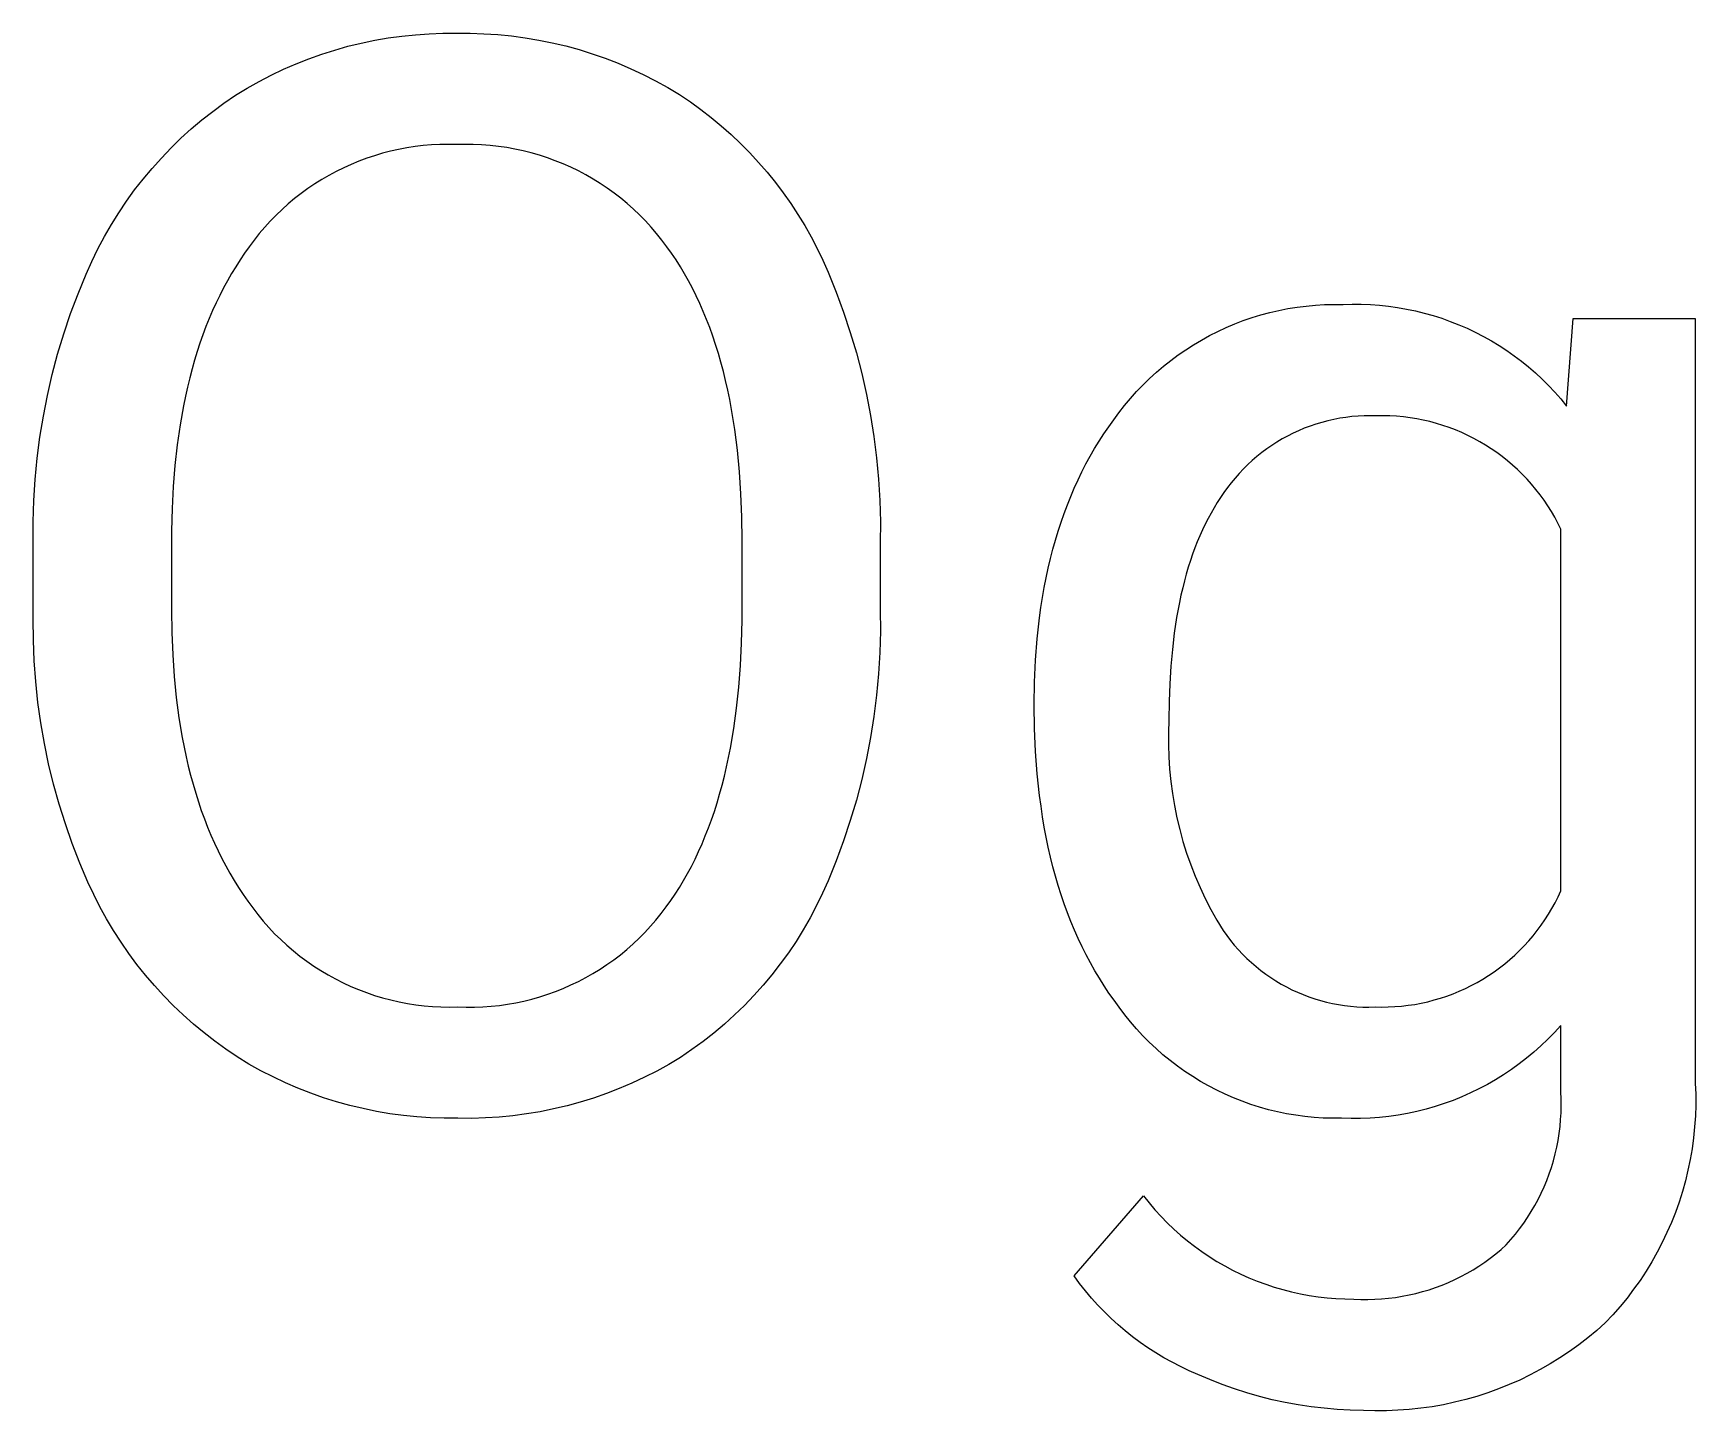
# Model space of a CAD drawing. Header units: millimetres. Extents: x -1519 to 3497, y -297 to 3208.
# Drawn here: x 1835.4 to 1890, y -85.6 to -40.3 of the extents above; entities that cross this region are included whole.
import ezdxf

# ---------------------------------------------------------------- set-up
doc = ezdxf.new("R2010")
doc.units = ezdxf.units.MM
doc.header["$MEASUREMENT"] = 0
doc.layers.add('Domyślny', color=7, linetype='Continuous', true_color=0x000000)

msp = doc.modelspace()

# ---------------------------------------------------------------- linework, layer by layer
at = {"layer": 'Domyślny'}
for p, q in [((1847.03, -40.485), (1847.476, -40.423)), ((1847.476, -40.423), (1847.924, -40.377)), ((1847.924, -40.377), (1848.373, -40.347)), ((1848.373, -40.347), (1848.823, -40.331)), ((1848.823, -40.331), (1849.273, -40.332)), ((1849.273, -40.332), (1849.727, -40.33)), ((1849.727, -40.33), (1850.18, -40.344)), ((1850.18, -40.344), (1850.633, -40.374)), ((1850.633, -40.374), (1851.084, -40.418)), ((1851.084, -40.418), (1851.534, -40.478)), ((1844.847, -41.017), (1845.276, -40.881)), ((1845.276, -40.881), (1845.709, -40.76)), ((1845.709, -40.76), (1846.146, -40.653)), ((1846.146, -40.653), (1846.587, -40.561)), ((1846.587, -40.561), (1847.03, -40.485)), ((1851.534, -40.478), (1851.981, -40.553)), ((1851.981, -40.553), (1852.426, -40.644)), ((1852.426, -40.644), (1852.867, -40.749)), ((1852.867, -40.749), (1853.305, -40.869)), ((1853.305, -40.869), (1853.738, -41.004)), ((1843.185, -41.707), (1843.591, -41.513)), ((1843.591, -41.513), (1844.004, -41.334)), ((1844.004, -41.334), (1844.423, -41.168)), ((1844.423, -41.168), (1844.847, -41.017)), ((1853.738, -41.004), (1854.166, -41.153)), ((1854.166, -41.153), (1854.589, -41.317)), ((1854.589, -41.317), (1855.006, -41.496)), ((1855.006, -41.496), (1855.417, -41.688)), ((1842.394, -42.135), (1842.786, -41.914)), ((1842.786, -41.914), (1843.185, -41.707)), ((1855.417, -41.688), (1855.822, -41.894)), ((1855.822, -41.894), (1856.219, -42.113)), ((1841.264, -42.898), (1841.632, -42.627)), ((1841.632, -42.627), (1842.009, -42.369)), ((1842.009, -42.369), (1842.394, -42.135)), ((1856.219, -42.113), (1856.608, -42.346)), ((1856.608, -42.346), (1856.964, -42.586)), ((1856.964, -42.586), (1857.312, -42.838)), ((1840.905, -43.181), (1841.264, -42.898)), ((1857.312, -42.838), (1857.651, -43.101)), ((1857.651, -43.101), (1857.982, -43.375)), ((1840.218, -43.783), (1840.556, -43.476)), ((1840.556, -43.476), (1840.905, -43.181)), ((1857.982, -43.375), (1858.303, -43.659)), ((1858.303, -43.659), (1858.615, -43.955)), ((1839.574, -44.431), (1839.89, -44.101)), ((1839.89, -44.101), (1840.218, -43.783)), ((1847.108, -44.208), (1846.844, -44.277)), ((1847.374, -44.149), (1847.108, -44.208)), ((1847.642, -44.098), (1847.374, -44.149)), ((1847.912, -44.057), (1847.642, -44.098)), ((1848.183, -44.025), (1847.912, -44.057)), ((1848.455, -44.002), (1848.183, -44.025)), ((1848.727, -43.989), (1848.455, -44.002)), ((1849, -43.984), (1848.727, -43.989)), ((1849.273, -43.989), (1849, -43.984)), ((1849.549, -43.982), (1849.273, -43.989)), ((1849.826, -43.985), (1849.549, -43.982)), ((1850.102, -43.996), (1849.826, -43.985)), ((1850.378, -44.018), (1850.102, -43.996)), ((1850.652, -44.048), (1850.378, -44.018)), ((1850.926, -44.088), (1850.652, -44.048)), ((1851.198, -44.137), (1850.926, -44.088)), ((1851.468, -44.196), (1851.198, -44.137)), ((1851.736, -44.263), (1851.468, -44.196)), ((1852.002, -44.34), (1851.736, -44.263)), ((1858.615, -43.955), (1858.917, -44.26)), ((1858.917, -44.26), (1859.208, -44.575)), ((1838.976, -45.122), (1839.269, -44.771)), ((1839.269, -44.771), (1839.574, -44.431)), ((1845.567, -44.752), (1845.322, -44.873)), ((1845.816, -44.64), (1845.567, -44.752)), ((1846.068, -44.536), (1845.816, -44.64)), ((1846.324, -44.441), (1846.068, -44.536)), ((1846.582, -44.354), (1846.324, -44.441)), ((1846.844, -44.277), (1846.582, -44.354)), ((1852.264, -44.426), (1852.002, -44.34)), ((1852.524, -44.521), (1852.264, -44.426)), ((1852.78, -44.624), (1852.524, -44.521)), ((1853.033, -44.737), (1852.78, -44.624)), ((1853.282, -44.857), (1853.033, -44.737)), ((1859.208, -44.575), (1859.489, -44.9)), ((1838.695, -45.482), (1838.976, -45.122)), ((1844.615, -45.284), (1844.389, -45.437)), ((1844.846, -45.139), (1844.615, -45.284)), ((1845.082, -45.002), (1844.846, -45.139)), ((1845.322, -44.873), (1845.082, -45.002)), ((1853.526, -44.986), (1853.282, -44.857)), ((1853.766, -45.124), (1853.526, -44.986)), ((1854.001, -45.269), (1853.766, -45.124)), ((1854.231, -45.423), (1854.001, -45.269)), ((1859.489, -44.9), (1859.759, -45.234)), ((1859.759, -45.234), (1860.018, -45.576)), ((1838.172, -46.231), (1838.427, -45.852)), ((1838.427, -45.852), (1838.695, -45.482)), ((1843.953, -45.765), (1843.744, -45.94)), ((1844.168, -45.597), (1843.953, -45.765)), ((1844.389, -45.437), (1844.168, -45.597)), ((1854.455, -45.584), (1854.231, -45.423)), ((1854.674, -45.753), (1854.455, -45.584)), ((1854.887, -45.929), (1854.674, -45.753)), ((1860.018, -45.576), (1860.266, -45.927)), ((1837.93, -46.619), (1838.172, -46.231)), ((1843.344, -46.312), (1843.154, -46.507)), ((1843.541, -46.123), (1843.344, -46.312)), ((1843.744, -45.94), (1843.541, -46.123)), ((1855.094, -46.113), (1854.887, -45.929)), ((1855.295, -46.303), (1855.094, -46.113)), ((1855.489, -46.5), (1855.295, -46.303)), ((1860.266, -45.927), (1860.501, -46.286)), ((1860.501, -46.286), (1860.725, -46.653)), ((1837.701, -47.014), (1837.93, -46.619)), ((1842.794, -46.917), (1842.625, -47.131)), ((1842.971, -46.709), (1842.794, -46.917)), ((1843.154, -46.507), (1842.971, -46.709)), ((1855.676, -46.703), (1855.489, -46.5)), ((1855.856, -46.913), (1855.676, -46.703)), ((1856.028, -47.129), (1855.856, -46.913)), ((1860.725, -46.653), (1860.936, -47.026)), ((1837.286, -47.828), (1837.487, -47.418)), ((1837.487, -47.418), (1837.701, -47.014)), ((1842.463, -47.351), (1842.31, -47.563)), ((1842.625, -47.131), (1842.463, -47.351)), ((1856.194, -47.351), (1856.028, -47.129)), ((1856.346, -47.564), (1856.194, -47.351)), ((1860.936, -47.026), (1861.135, -47.407)), ((1861.135, -47.407), (1861.321, -47.794)), ((1837.1, -48.245), (1837.286, -47.828)), ((1842.018, -48.004), (1841.88, -48.232)), ((1842.162, -47.781), (1842.018, -48.004)), ((1842.31, -47.563), (1842.162, -47.781)), ((1856.493, -47.782), (1856.346, -47.564)), ((1856.636, -48.007), (1856.493, -47.782)), ((1856.773, -48.237), (1856.636, -48.007)), ((1861.321, -47.794), (1861.494, -48.186)), ((1836.833, -48.891), (1837.1, -48.245)), ((1841.746, -48.465), (1841.616, -48.703)), ((1841.88, -48.232), (1841.746, -48.465)), ((1856.906, -48.472), (1856.773, -48.237)), ((1857.034, -48.714), (1856.906, -48.472)), ((1861.494, -48.186), (1861.758, -48.838)), ((1836.588, -49.546), (1836.833, -48.891)), ((1841.492, -48.946), (1841.372, -49.194)), ((1841.616, -48.703), (1841.492, -48.946)), ((1857.157, -48.961), (1857.034, -48.714)), ((1857.276, -49.214), (1857.157, -48.961)), ((1861.758, -48.838), (1862.001, -49.497)), ((1836.365, -50.208), (1836.588, -49.546)), ((1841.146, -49.706), (1841.04, -49.97)), ((1841.256, -49.448), (1841.146, -49.706)), ((1841.372, -49.194), (1841.256, -49.448)), ((1857.389, -49.473), (1857.276, -49.214)), ((1857.498, -49.737), (1857.389, -49.473)), ((1857.602, -50.007), (1857.498, -49.737)), ((1862.001, -49.497), (1862.222, -50.164)), ((1875.144, -49.776), (1875.432, -49.677)), ((1875.432, -49.677), (1875.722, -49.589)), ((1875.722, -49.589), (1876.015, -49.51)), ((1876.015, -49.51), (1876.311, -49.441)), ((1876.311, -49.441), (1876.609, -49.383)), ((1876.609, -49.383), (1876.909, -49.334)), ((1876.909, -49.334), (1877.211, -49.296)), ((1877.211, -49.296), (1877.513, -49.268)), ((1877.513, -49.268), (1877.816, -49.251)), ((1877.816, -49.251), (1878.12, -49.244)), ((1878.12, -49.244), (1878.424, -49.247)), ((1878.424, -49.247), (1878.723, -49.238)), ((1878.723, -49.238), (1879.022, -49.239)), ((1879.022, -49.239), (1879.321, -49.25)), ((1879.321, -49.25), (1879.62, -49.271)), ((1879.62, -49.271), (1879.917, -49.303)), ((1879.917, -49.303), (1880.214, -49.344)), ((1880.214, -49.344), (1880.509, -49.395)), ((1880.509, -49.395), (1880.802, -49.457)), ((1880.802, -49.457), (1881.092, -49.528)), ((1881.092, -49.528), (1881.38, -49.609)), ((1881.38, -49.609), (1881.666, -49.699)), ((1881.666, -49.699), (1881.947, -49.8)), ((1885.771, -52.584), (1885.986, -49.705)), ((1885.986, -49.705), (1890.004, -49.705)), ((1890.004, -49.705), (1890.004, -74.837)), ((1836.164, -50.877), (1836.365, -50.208)), ((1840.939, -50.239), (1840.843, -50.513)), ((1841.04, -49.97), (1840.939, -50.239)), ((1857.701, -50.283), (1857.602, -50.007)), ((1857.795, -50.564), (1857.701, -50.283)), ((1862.222, -50.164), (1862.422, -50.838)), ((1873.767, -50.413), (1874.034, -50.267)), ((1874.034, -50.267), (1874.305, -50.13)), ((1874.305, -50.13), (1874.581, -50.003)), ((1874.581, -50.003), (1874.86, -49.885)), ((1874.86, -49.885), (1875.144, -49.776)), ((1881.947, -49.8), (1882.226, -49.909)), ((1882.226, -49.909), (1882.5, -50.028)), ((1882.5, -50.028), (1882.771, -50.157)), ((1882.771, -50.157), (1883.037, -50.294)), ((1840.751, -50.791), (1840.664, -51.075)), ((1840.843, -50.513), (1840.751, -50.791)), ((1857.885, -50.852), (1857.795, -50.564)), ((1873, -50.905), (1873.25, -50.732)), ((1873.25, -50.732), (1873.506, -50.568)), ((1873.506, -50.568), (1873.767, -50.413)), ((1883.037, -50.294), (1883.298, -50.44)), ((1883.298, -50.44), (1883.554, -50.596)), ((1883.554, -50.596), (1883.804, -50.759)), ((1883.804, -50.759), (1884.049, -50.931)), ((1835.985, -51.552), (1836.164, -50.877)), ((1840.582, -51.365), (1840.504, -51.659)), ((1840.664, -51.075), (1840.582, -51.365)), ((1857.969, -51.145), (1857.885, -50.852)), ((1858.049, -51.443), (1857.969, -51.145)), ((1862.422, -50.838), (1862.599, -51.518)), ((1872.288, -51.472), (1872.519, -51.275)), ((1872.519, -51.275), (1872.756, -51.086)), ((1872.756, -51.086), (1873, -50.905)), ((1884.049, -50.931), (1884.288, -51.111)), ((1884.288, -51.111), (1884.521, -51.3)), ((1884.521, -51.3), (1884.747, -51.495)), ((1835.828, -52.233), (1835.985, -51.552)), ((1840.504, -51.659), (1840.432, -51.958)), ((1858.124, -51.748), (1858.049, -51.443)), ((1858.194, -52.058), (1858.124, -51.748)), ((1862.599, -51.518), (1862.754, -52.204)), ((1871.637, -52.11), (1871.847, -51.89)), ((1871.847, -51.89), (1872.064, -51.677)), ((1872.064, -51.677), (1872.288, -51.472)), ((1884.747, -51.495), (1884.966, -51.699)), ((1884.966, -51.699), (1885.179, -51.91)), ((1885.179, -51.91), (1885.384, -52.128)), ((1835.693, -52.919), (1835.828, -52.233)), ((1840.363, -52.263), (1840.3, -52.572)), ((1840.432, -51.958), (1840.363, -52.263)), ((1858.259, -52.373), (1858.194, -52.058)), ((1858.319, -52.695), (1858.259, -52.373)), ((1862.754, -52.204), (1862.887, -52.894)), ((1871.241, -52.57), (1871.435, -52.337)), ((1871.435, -52.337), (1871.637, -52.11)), ((1885.384, -52.128), (1885.582, -52.352)), ((1885.582, -52.352), (1885.771, -52.584)), ((1835.581, -53.608), (1835.693, -52.919)), ((1840.3, -52.572), (1840.187, -53.206)), ((1858.426, -53.355), (1858.319, -52.695)), ((1862.887, -52.894), (1862.997, -53.588)), ((1870.884, -53.035), (1871.055, -52.81)), ((1871.055, -52.81), (1871.241, -52.57)), ((1878.313, -52.987), (1878.115, -53.025)), ((1878.513, -52.956), (1878.313, -52.987)), ((1878.713, -52.932), (1878.513, -52.956)), ((1878.915, -52.914), (1878.713, -52.932)), ((1879.117, -52.904), (1878.915, -52.914)), ((1879.319, -52.901), (1879.117, -52.904)), ((1879.52, -52.905), (1879.319, -52.901)), ((1879.742, -52.903), (1879.52, -52.905)), ((1879.964, -52.908), (1879.742, -52.903)), ((1880.185, -52.921), (1879.964, -52.908)), ((1880.405, -52.941), (1880.185, -52.921)), ((1880.625, -52.969), (1880.405, -52.941)), ((1880.844, -53.004), (1880.625, -52.969)), ((1881.061, -53.047), (1880.844, -53.004)), ((1840.187, -53.206), (1840.094, -53.861)), ((1858.513, -54.038), (1858.426, -53.355)), ((1870.403, -53.74), (1870.558, -53.5)), ((1870.558, -53.5), (1870.718, -53.265)), ((1870.718, -53.265), (1870.884, -53.035)), ((1876.779, -53.479), (1876.599, -53.57)), ((1876.963, -53.394), (1876.779, -53.479)), ((1877.149, -53.316), (1876.963, -53.394)), ((1877.338, -53.244), (1877.149, -53.316)), ((1877.529, -53.179), (1877.338, -53.244)), ((1877.722, -53.121), (1877.529, -53.179)), ((1877.918, -53.069), (1877.722, -53.121)), ((1878.115, -53.025), (1877.918, -53.069)), ((1881.277, -53.097), (1881.061, -53.047)), ((1881.491, -53.155), (1881.277, -53.097)), ((1881.703, -53.219), (1881.491, -53.155)), ((1881.912, -53.291), (1881.703, -53.219)), ((1882.119, -53.37), (1881.912, -53.291)), ((1882.324, -53.456), (1882.119, -53.37)), ((1882.525, -53.549), (1882.324, -53.456)), ((1882.723, -53.648), (1882.525, -53.549)), ((1835.492, -54.301), (1835.581, -53.608)), ((1840.094, -53.861), (1840.019, -54.536)), ((1858.58, -54.744), (1858.513, -54.038)), ((1862.997, -53.588), (1863.084, -54.285)), ((1870.109, -54.233), (1870.253, -53.984)), ((1870.253, -53.984), (1870.403, -53.74)), ((1875.912, -53.994), (1875.75, -54.115)), ((1876.078, -53.879), (1875.912, -53.994)), ((1876.248, -53.77), (1876.078, -53.879)), ((1876.422, -53.667), (1876.248, -53.77)), ((1876.599, -53.57), (1876.422, -53.667)), ((1882.917, -53.755), (1882.723, -53.648)), ((1883.108, -53.867), (1882.917, -53.755)), ((1883.295, -53.987), (1883.108, -53.867)), ((1883.477, -54.112), (1883.295, -53.987)), ((1835.425, -54.997), (1835.492, -54.301)), ((1840.019, -54.536), (1839.963, -55.232)), ((1863.084, -54.285), (1863.149, -54.985)), ((1869.838, -54.746), (1869.971, -54.487)), ((1869.971, -54.487), (1870.109, -54.233)), ((1875.146, -54.651), (1875.007, -54.798)), ((1875.29, -54.509), (1875.146, -54.651)), ((1875.439, -54.372), (1875.29, -54.509)), ((1875.592, -54.241), (1875.439, -54.372)), ((1875.75, -54.115), (1875.592, -54.241)), ((1883.655, -54.244), (1883.477, -54.112)), ((1883.829, -54.381), (1883.655, -54.244)), ((1883.998, -54.525), (1883.829, -54.381)), ((1884.162, -54.674), (1883.998, -54.525)), ((1835.382, -55.694), (1835.425, -54.997)), ((1858.629, -55.473), (1858.58, -54.744)), ((1863.149, -54.985), (1863.192, -55.686)), ((1869.588, -55.278), (1869.71, -55.01)), ((1869.71, -55.01), (1869.838, -54.746)), ((1874.745, -55.105), (1874.623, -55.266)), ((1874.874, -54.949), (1874.745, -55.105)), ((1875.007, -54.798), (1874.874, -54.949)), ((1884.32, -54.829), (1884.162, -54.674)), ((1884.474, -54.988), (1884.32, -54.829)), ((1884.621, -55.154), (1884.474, -54.988)), ((1884.764, -55.323), (1884.621, -55.154)), ((1835.361, -56.393), (1835.382, -55.694)), ((1839.963, -55.232), (1839.926, -55.948)), ((1858.658, -56.224), (1858.629, -55.473)), ((1863.192, -55.686), (1863.211, -56.389)), ((1869.359, -55.83), (1869.471, -55.552)), ((1869.471, -55.552), (1869.588, -55.278)), ((1874.394, -55.591), (1874.287, -55.756)), ((1874.505, -55.43), (1874.394, -55.591)), ((1874.623, -55.266), (1874.505, -55.43)), ((1884.9, -55.498), (1884.764, -55.323)), ((1885.03, -55.677), (1884.9, -55.498)), ((1885.154, -55.861), (1885.03, -55.677)), ((1839.926, -55.948), (1839.907, -56.684)), ((1858.667, -56.999), (1858.658, -56.224)), ((1869.153, -56.401), (1869.253, -56.113)), ((1869.253, -56.113), (1869.359, -55.83)), ((1873.985, -56.279), (1873.891, -56.463)), ((1874.082, -56.1), (1873.985, -56.279)), ((1874.182, -55.925), (1874.082, -56.1)), ((1874.287, -55.756), (1874.182, -55.925)), ((1885.272, -56.049), (1885.154, -55.861)), ((1885.383, -56.24), (1885.272, -56.049)), ((1885.488, -56.435), (1885.383, -56.24)), ((1835.364, -57.091), (1835.361, -56.393)), ((1839.907, -56.684), (1839.907, -59.281)), ((1863.211, -56.389), (1863.207, -57.091)), ((1868.968, -56.991), (1869.058, -56.693)), ((1869.058, -56.693), (1869.153, -56.401)), ((1873.801, -56.652), (1873.715, -56.845)), ((1873.891, -56.463), (1873.801, -56.652)), ((1885.586, -56.634), (1885.488, -56.435)), ((1885.586, -68.515), (1885.586, -56.634)), ((1835.364, -59.592), (1835.364, -57.091)), ((1858.667, -59.62), (1858.667, -56.999)), ((1863.207, -57.091), (1863.207, -59.285)), ((1868.805, -57.6), (1868.884, -57.293)), ((1868.884, -57.293), (1868.968, -56.991)), ((1873.552, -57.246), (1873.476, -57.454)), ((1873.632, -57.043), (1873.552, -57.246)), ((1873.715, -56.845), (1873.632, -57.043)), ((1868.664, -58.229), (1868.732, -57.912)), ((1868.732, -57.912), (1868.805, -57.6)), ((1873.335, -57.883), (1873.27, -58.105)), ((1873.404, -57.666), (1873.335, -57.883)), ((1873.476, -57.454), (1873.404, -57.666)), ((1868.601, -58.551), (1868.664, -58.229)), ((1873.208, -58.332), (1873.15, -58.563)), ((1873.27, -58.105), (1873.208, -58.332)), ((1868.492, -59.208), (1868.544, -58.877)), ((1868.544, -58.877), (1868.601, -58.551)), ((1873.095, -58.799), (1873.044, -59.04)), ((1873.15, -58.563), (1873.095, -58.799)), ((1839.907, -59.281), (1839.917, -60.032)), ((1863.207, -59.285), (1863.211, -59.987)), ((1868.37, -60.231), (1868.446, -59.544)), ((1868.446, -59.544), (1868.492, -59.208)), ((1872.952, -59.536), (1872.875, -60.051)), ((1873.044, -59.04), (1872.952, -59.536)), ((1835.368, -60.276), (1835.364, -59.592)), ((1839.917, -60.032), (1839.946, -60.763)), ((1858.649, -60.377), (1858.667, -59.62)), ((1863.211, -59.987), (1863.193, -60.69)), ((1872.875, -60.051), (1872.811, -60.585)), ((1835.395, -60.96), (1835.368, -60.276)), ((1858.613, -61.111), (1858.649, -60.377)), ((1868.316, -60.937), (1868.37, -60.231)), ((1872.811, -60.585), (1872.762, -61.138)), ((1835.445, -61.642), (1835.395, -60.96)), ((1839.946, -60.763), (1839.995, -61.473)), ((1858.558, -61.823), (1858.613, -61.111)), ((1863.193, -60.69), (1863.151, -61.391)), ((1868.283, -61.662), (1868.316, -60.937)), ((1872.762, -61.138), (1872.726, -61.71)), ((1835.517, -62.323), (1835.445, -61.642)), ((1839.995, -61.473), (1840.064, -62.163)), ((1863.151, -61.391), (1863.086, -62.091)), ((1868.272, -62.406), (1868.283, -61.662)), ((1872.726, -61.71), (1872.705, -62.3)), ((1840.064, -62.163), (1840.152, -62.833)), ((1858.484, -62.512), (1858.558, -61.823)), ((1863.086, -62.091), (1862.999, -62.788)), ((1872.705, -62.3), (1872.698, -62.91)), ((1835.612, -63), (1835.517, -62.323)), ((1840.152, -62.833), (1840.26, -63.482)), ((1858.393, -63.179), (1858.484, -62.512)), ((1862.999, -62.788), (1862.889, -63.482)), ((1868.283, -63.183), (1868.272, -62.406)), ((1835.729, -63.674), (1835.612, -63)), ((1858.283, -63.824), (1858.393, -63.179)), ((1868.316, -63.939), (1868.283, -63.183)), ((1872.682, -63.313), (1872.681, -63.716)), ((1872.698, -62.91), (1872.682, -63.313)), ((1835.868, -64.344), (1835.729, -63.674)), ((1840.26, -63.482), (1840.321, -63.799)), ((1840.321, -63.799), (1840.387, -64.111)), ((1858.221, -64.139), (1858.283, -63.824)), ((1862.889, -63.482), (1862.756, -64.172)), ((1868.371, -64.674), (1868.316, -63.939)), ((1872.681, -63.716), (1872.693, -64.119)), ((1836.029, -65.009), (1835.868, -64.344)), ((1840.387, -64.111), (1840.458, -64.418)), ((1840.458, -64.418), (1840.534, -64.719)), ((1858.083, -64.75), (1858.154, -64.447)), ((1858.154, -64.447), (1858.221, -64.139)), ((1862.756, -64.172), (1862.601, -64.857)), ((1872.693, -64.119), (1872.718, -64.521)), ((1836.213, -65.669), (1836.029, -65.009)), ((1840.534, -64.719), (1840.615, -65.016)), ((1840.615, -65.016), (1840.701, -65.307)), ((1858.007, -65.048), (1858.083, -64.75)), ((1862.601, -64.857), (1862.423, -65.537)), ((1868.447, -65.388), (1868.371, -64.674)), ((1872.718, -64.521), (1872.758, -64.922)), ((1872.758, -64.922), (1872.811, -65.321)), ((1840.701, -65.307), (1840.791, -65.594)), ((1857.842, -65.626), (1857.927, -65.339)), ((1857.927, -65.339), (1858.007, -65.048)), ((1862.423, -65.537), (1862.224, -66.211)), ((1868.493, -65.737), (1868.447, -65.388)), ((1872.811, -65.321), (1872.878, -65.719)), ((1836.418, -66.321), (1836.213, -65.669)), ((1840.791, -65.594), (1840.887, -65.875)), ((1840.887, -65.875), (1840.987, -66.151)), ((1857.658, -66.182), (1857.753, -65.906)), ((1857.753, -65.906), (1857.842, -65.626)), ((1868.545, -66.082), (1868.493, -65.737)), ((1868.602, -66.421), (1868.545, -66.082)), ((1872.878, -65.719), (1872.959, -66.114)), ((1872.959, -66.114), (1873.053, -66.506)), ((1836.644, -66.967), (1836.418, -66.321)), ((1840.987, -66.151), (1841.092, -66.423)), ((1841.092, -66.423), (1841.203, -66.689)), ((1857.456, -66.715), (1857.56, -66.451)), ((1857.56, -66.451), (1857.658, -66.182)), ((1862.224, -66.211), (1862.002, -66.878)), ((1868.665, -66.755), (1868.602, -66.421)), ((1873.053, -66.506), (1873.16, -66.894)), ((1836.892, -67.605), (1836.644, -66.967)), ((1841.203, -66.689), (1841.318, -66.95)), ((1841.318, -66.95), (1841.438, -67.205)), ((1841.438, -67.205), (1841.563, -67.456)), ((1857.119, -67.474), (1857.236, -67.226)), ((1857.236, -67.226), (1857.349, -66.973)), ((1857.349, -66.973), (1857.456, -66.715)), ((1862.002, -66.878), (1861.759, -67.537)), ((1868.733, -67.083), (1868.665, -66.755)), ((1868.807, -67.407), (1868.733, -67.083)), ((1873.16, -66.894), (1873.281, -67.279)), ((1837.16, -68.234), (1836.892, -67.605)), ((1841.563, -67.456), (1841.692, -67.702)), ((1841.692, -67.702), (1841.827, -67.943)), ((1856.871, -67.951), (1856.997, -67.715)), ((1856.997, -67.715), (1857.119, -67.474)), ((1861.759, -67.537), (1861.494, -68.188)), ((1868.886, -67.725), (1868.807, -67.407)), ((1868.971, -68.039), (1868.886, -67.725)), ((1873.281, -67.279), (1873.415, -67.659)), ((1873.415, -67.659), (1873.561, -68.034)), ((1837.351, -68.643), (1837.16, -68.234)), ((1841.827, -67.943), (1841.967, -68.178)), ((1841.967, -68.178), (1842.111, -68.408)), ((1856.605, -68.407), (1856.74, -68.182)), ((1856.74, -68.182), (1856.871, -67.951)), ((1861.494, -68.188), (1861.311, -68.6)), ((1869.061, -68.347), (1868.971, -68.039)), ((1873.561, -68.034), (1873.721, -68.404)), ((1837.555, -69.045), (1837.351, -68.643)), ((1842.111, -68.408), (1842.26, -68.634)), ((1842.26, -68.634), (1842.415, -68.854)), ((1842.415, -68.854), (1842.576, -69.08)), ((1856.17, -69.049), (1856.32, -68.84)), ((1856.32, -68.84), (1856.464, -68.626)), ((1856.464, -68.626), (1856.605, -68.407)), ((1861.311, -68.6), (1861.114, -69.006)), ((1869.156, -68.65), (1869.061, -68.347)), ((1869.257, -68.947), (1869.156, -68.65)), ((1873.721, -68.404), (1873.893, -68.769)), ((1873.893, -68.769), (1874.077, -69.127)), ((1885.395, -68.908), (1885.494, -68.713)), ((1885.494, -68.713), (1885.586, -68.515)), ((1837.772, -69.439), (1837.555, -69.045)), ((1842.576, -69.08), (1842.746, -69.301)), ((1842.746, -69.301), (1842.923, -69.516)), ((1855.834, -69.479), (1856.006, -69.266)), ((1856.006, -69.266), (1856.17, -69.049)), ((1860.902, -69.405), (1860.677, -69.796)), ((1861.114, -69.006), (1860.902, -69.405)), ((1869.363, -69.24), (1869.257, -68.947)), ((1869.475, -69.527), (1869.363, -69.24)), ((1874.077, -69.127), (1874.274, -69.479)), ((1885.06, -69.471), (1885.178, -69.287)), ((1885.178, -69.287), (1885.29, -69.099)), ((1885.29, -69.099), (1885.395, -68.908)), ((1838.003, -69.827), (1837.772, -69.439)), ((1838.247, -70.206), (1838.003, -69.827)), ((1842.923, -69.516), (1843.107, -69.725)), ((1843.107, -69.725), (1843.298, -69.927)), ((1843.298, -69.927), (1843.496, -70.122)), ((1855.278, -70.078), (1855.47, -69.885)), ((1855.47, -69.885), (1855.656, -69.685)), ((1855.656, -69.685), (1855.834, -69.479)), ((1860.677, -69.796), (1860.438, -70.18)), ((1869.593, -69.809), (1869.475, -69.527)), ((1869.715, -70.087), (1869.593, -69.809)), ((1874.274, -69.479), (1874.482, -69.824)), ((1874.482, -69.824), (1874.599, -69.988)), ((1884.669, -69.998), (1884.805, -69.827)), ((1884.805, -69.827), (1884.936, -69.651)), ((1884.936, -69.651), (1885.06, -69.471)), ((1838.503, -70.576), (1838.247, -70.206)), ((1843.496, -70.122), (1843.701, -70.31)), ((1843.701, -70.31), (1843.912, -70.492)), ((1843.912, -70.492), (1844.13, -70.665)), ((1854.663, -70.618), (1854.874, -70.445)), ((1854.874, -70.445), (1855.079, -70.265)), ((1855.079, -70.265), (1855.278, -70.078)), ((1860.438, -70.18), (1860.186, -70.554)), ((1869.844, -70.358), (1869.715, -70.087)), ((1869.977, -70.625), (1869.844, -70.358)), ((1874.599, -69.988), (1874.721, -70.148)), ((1874.721, -70.148), (1874.848, -70.303)), ((1874.848, -70.303), (1874.981, -70.454)), ((1874.981, -70.454), (1875.119, -70.601)), ((1884.069, -70.632), (1884.227, -70.481)), ((1884.227, -70.481), (1884.38, -70.325)), ((1884.38, -70.325), (1884.527, -70.164)), ((1884.527, -70.164), (1884.669, -69.998)), ((1838.772, -70.938), (1838.503, -70.576)), ((1839.053, -71.291), (1838.772, -70.938)), ((1844.13, -70.665), (1844.353, -70.832)), ((1844.353, -70.832), (1844.582, -70.99)), ((1844.582, -70.99), (1844.816, -71.14)), ((1853.996, -71.092), (1854.223, -70.942)), ((1854.223, -70.942), (1854.446, -70.784)), ((1854.446, -70.784), (1854.663, -70.618)), ((1859.921, -70.92), (1859.644, -71.276)), ((1860.186, -70.554), (1859.921, -70.92)), ((1870.116, -70.887), (1869.977, -70.625)), ((1870.261, -71.143), (1870.116, -70.887)), ((1875.119, -70.601), (1875.262, -70.742)), ((1875.262, -70.742), (1875.41, -70.879)), ((1875.41, -70.879), (1875.562, -71.01)), ((1875.562, -71.01), (1875.719, -71.136)), ((1883.388, -71.18), (1883.565, -71.052)), ((1883.565, -71.052), (1883.738, -70.918)), ((1883.738, -70.918), (1883.906, -70.778)), ((1883.906, -70.778), (1884.069, -70.632)), ((1839.346, -71.633), (1839.053, -71.291)), ((1844.816, -71.14), (1845.055, -71.282)), ((1845.055, -71.282), (1845.299, -71.416)), ((1845.299, -71.416), (1845.548, -71.541)), ((1845.548, -71.541), (1845.8, -71.658)), ((1853.038, -71.614), (1853.284, -71.496)), ((1853.284, -71.496), (1853.526, -71.369)), ((1853.526, -71.369), (1853.763, -71.235)), ((1853.763, -71.235), (1853.996, -71.092)), ((1859.644, -71.276), (1859.354, -71.623)), ((1870.411, -71.394), (1870.261, -71.143)), ((1870.566, -71.64), (1870.411, -71.394)), ((1875.719, -71.136), (1875.88, -71.256)), ((1875.88, -71.256), (1876.046, -71.37)), ((1876.046, -71.37), (1876.215, -71.479)), ((1876.215, -71.479), (1876.388, -71.582)), ((1876.388, -71.582), (1876.564, -71.678)), ((1882.64, -71.631), (1882.833, -71.528)), ((1882.833, -71.528), (1883.022, -71.418)), ((1883.022, -71.418), (1883.207, -71.302)), ((1883.207, -71.302), (1883.388, -71.18)), ((1839.65, -71.966), (1839.346, -71.633)), ((1839.966, -72.288), (1839.65, -71.966)), ((1845.8, -71.658), (1846.057, -71.766)), ((1846.057, -71.766), (1846.317, -71.865)), ((1846.317, -71.865), (1846.58, -71.954)), ((1846.58, -71.954), (1846.847, -72.035)), ((1846.847, -72.035), (1847.116, -72.107)), ((1847.116, -72.107), (1847.387, -72.169)), ((1851.224, -72.198), (1851.491, -72.141)), ((1851.491, -72.141), (1851.755, -72.075)), ((1851.755, -72.075), (1852.018, -72.001)), ((1852.018, -72.001), (1852.278, -71.917)), ((1852.278, -71.917), (1852.534, -71.825)), ((1852.534, -71.825), (1852.788, -71.724)), ((1852.788, -71.724), (1853.038, -71.614)), ((1859.053, -71.959), (1858.74, -72.284)), ((1859.354, -71.623), (1859.053, -71.959)), ((1870.727, -71.881), (1870.566, -71.64)), ((1870.894, -72.117), (1870.727, -71.881)), ((1871.066, -72.347), (1870.894, -72.117)), ((1876.564, -71.678), (1876.744, -71.769)), ((1876.744, -71.769), (1876.927, -71.853)), ((1876.927, -71.853), (1877.112, -71.931)), ((1877.112, -71.931), (1877.3, -72.002)), ((1877.3, -72.002), (1877.491, -72.067)), ((1877.491, -72.067), (1877.684, -72.124)), ((1877.684, -72.124), (1877.878, -72.176)), ((1881.209, -72.162), (1881.42, -72.107)), ((1881.42, -72.107), (1881.63, -72.045)), ((1881.63, -72.045), (1881.837, -71.976)), ((1881.837, -71.976), (1882.042, -71.9)), ((1882.042, -71.9), (1882.244, -71.817)), ((1882.244, -71.817), (1882.444, -71.727)), ((1882.444, -71.727), (1882.64, -71.631)), ((1840.292, -72.599), (1839.966, -72.288)), ((1840.628, -72.899), (1840.292, -72.599)), ((1847.387, -72.169), (1847.66, -72.221)), ((1847.66, -72.221), (1847.935, -72.264)), ((1847.935, -72.264), (1848.211, -72.298)), ((1848.211, -72.298), (1848.489, -72.322)), ((1848.489, -72.322), (1848.766, -72.337)), ((1848.766, -72.337), (1849.045, -72.341)), ((1849.045, -72.341), (1849.323, -72.337)), ((1849.323, -72.337), (1849.596, -72.345)), ((1849.596, -72.345), (1849.869, -72.343)), ((1849.869, -72.343), (1850.141, -72.333)), ((1850.141, -72.333), (1850.413, -72.313)), ((1850.413, -72.313), (1850.685, -72.284)), ((1850.685, -72.284), (1850.955, -72.245)), ((1850.955, -72.245), (1851.224, -72.198)), ((1858.416, -72.599), (1858.082, -72.902)), ((1858.74, -72.284), (1858.416, -72.599)), ((1871.247, -72.591), (1871.066, -72.347)), ((1871.437, -72.827), (1871.247, -72.591)), ((1877.878, -72.176), (1878.074, -72.22)), ((1878.074, -72.22), (1878.272, -72.258)), ((1878.272, -72.258), (1878.471, -72.288)), ((1878.471, -72.288), (1878.67, -72.312)), ((1878.67, -72.312), (1878.871, -72.329)), ((1878.871, -72.329), (1879.072, -72.338)), ((1879.072, -72.338), (1879.273, -72.341)), ((1879.273, -72.341), (1879.474, -72.337)), ((1879.474, -72.337), (1879.693, -72.341)), ((1879.693, -72.341), (1879.911, -72.337)), ((1879.911, -72.337), (1880.129, -72.326)), ((1880.129, -72.326), (1880.347, -72.308)), ((1880.347, -72.308), (1880.564, -72.282)), ((1880.564, -72.282), (1880.78, -72.25)), ((1880.78, -72.25), (1880.995, -72.209)), ((1880.995, -72.209), (1881.209, -72.162)), ((1840.975, -73.187), (1840.628, -72.899)), ((1841.331, -73.464), (1840.975, -73.187)), ((1857.737, -73.193), (1857.382, -73.472)), ((1858.082, -72.902), (1857.737, -73.193)), ((1871.635, -73.057), (1871.437, -72.827)), ((1871.841, -73.28), (1871.635, -73.057)), ((1885.372, -73.174), (1885.155, -73.396)), ((1885.582, -72.944), (1885.372, -73.174)), ((1885.582, -75.126), (1885.582, -72.944)), ((1841.696, -73.728), (1841.331, -73.464)), ((1842.07, -73.98), (1841.696, -73.728)), ((1857.017, -73.739), (1856.644, -73.992)), ((1857.382, -73.472), (1857.017, -73.739)), ((1872.054, -73.496), (1871.841, -73.28)), ((1872.275, -73.705), (1872.054, -73.496)), ((1872.503, -73.905), (1872.275, -73.705)), ((1884.93, -73.611), (1884.697, -73.818)), ((1885.155, -73.396), (1884.93, -73.611)), ((1842.454, -74.212), (1842.07, -73.98)), ((1842.847, -74.43), (1842.454, -74.212)), ((1856.255, -74.225), (1855.859, -74.444)), ((1856.644, -73.992), (1856.255, -74.225)), ((1872.737, -74.098), (1872.503, -73.905)), ((1872.978, -74.282), (1872.737, -74.098)), ((1873.226, -74.458), (1872.978, -74.282)), ((1884.212, -74.208), (1883.96, -74.39)), ((1884.458, -74.017), (1884.212, -74.208)), ((1884.697, -73.818), (1884.458, -74.017)), ((1843.246, -74.636), (1842.847, -74.43)), ((1843.652, -74.827), (1843.246, -74.636)), ((1844.064, -75.005), (1843.652, -74.827)), ((1855.045, -74.841), (1854.629, -75.018)), ((1855.456, -74.649), (1855.045, -74.841)), ((1855.859, -74.444), (1855.456, -74.649)), ((1873.479, -74.625), (1873.226, -74.458)), ((1873.738, -74.784), (1873.479, -74.625)), ((1874.002, -74.933), (1873.738, -74.784)), ((1883.437, -74.727), (1883.167, -74.882)), ((1883.701, -74.563), (1883.437, -74.727)), ((1883.96, -74.39), (1883.701, -74.563)), ((1890.004, -74.837), (1890.017, -75.198)), ((1844.482, -75.169), (1844.064, -75.005)), ((1844.906, -75.318), (1844.482, -75.169)), ((1845.334, -75.453), (1844.906, -75.318)), ((1853.779, -75.33), (1853.347, -75.464)), ((1854.207, -75.181), (1853.779, -75.33)), ((1854.629, -75.018), (1854.207, -75.181)), ((1874.271, -75.073), (1874.002, -74.933)), ((1874.545, -75.204), (1874.271, -75.073)), ((1874.824, -75.325), (1874.545, -75.204)), ((1875.106, -75.437), (1874.824, -75.325)), ((1882.039, -75.406), (1881.746, -75.512)), ((1882.327, -75.29), (1882.039, -75.406)), ((1882.612, -75.163), (1882.327, -75.29)), ((1882.892, -75.027), (1882.612, -75.163)), ((1883.167, -74.882), (1882.892, -75.027)), ((1885.592, -75.355), (1885.582, -75.126)), ((1885.595, -75.583), (1885.592, -75.355)), ((1890.017, -75.198), (1890.018, -75.559)), ((1845.767, -75.573), (1845.334, -75.453)), ((1846.203, -75.678), (1845.767, -75.573)), ((1846.643, -75.769), (1846.203, -75.678)), ((1847.086, -75.844), (1846.643, -75.769)), ((1847.53, -75.905), (1847.086, -75.844)), ((1847.977, -75.95), (1847.53, -75.905)), ((1848.425, -75.98), (1847.977, -75.95)), ((1850.68, -75.955), (1850.228, -75.984)), ((1851.131, -75.911), (1850.68, -75.955)), ((1851.579, -75.852), (1851.131, -75.911)), ((1852.026, -75.778), (1851.579, -75.852)), ((1852.47, -75.688), (1852.026, -75.778)), ((1852.91, -75.584), (1852.47, -75.688)), ((1853.347, -75.464), (1852.91, -75.584)), ((1875.392, -75.538), (1875.106, -75.437)), ((1875.681, -75.63), (1875.392, -75.538)), ((1875.973, -75.712), (1875.681, -75.63)), ((1876.268, -75.783), (1875.973, -75.712)), ((1876.566, -75.845), (1876.268, -75.783)), ((1876.865, -75.896), (1876.566, -75.845)), ((1877.166, -75.936), (1876.865, -75.896)), ((1877.468, -75.967), (1877.166, -75.936)), ((1877.771, -75.986), (1877.468, -75.967)), ((1879.621, -75.968), (1879.311, -75.99)), ((1879.93, -75.934), (1879.621, -75.968)), ((1880.239, -75.89), (1879.93, -75.934)), ((1880.545, -75.835), (1880.239, -75.89)), ((1880.849, -75.77), (1880.545, -75.835)), ((1881.151, -75.695), (1880.849, -75.77)), ((1881.45, -75.609), (1881.151, -75.695)), ((1881.746, -75.512), (1881.45, -75.609)), ((1885.577, -76.04), (1885.59, -75.812)), ((1885.59, -75.812), (1885.595, -75.583)), ((1890.007, -75.919), (1889.982, -76.279)), ((1890.018, -75.559), (1890.007, -75.919)), ((1848.874, -75.995), (1848.425, -75.98)), ((1849.323, -75.994), (1848.874, -75.995)), ((1849.776, -75.997), (1849.323, -75.994)), ((1850.228, -75.984), (1849.776, -75.997)), ((1878.074, -75.996), (1877.771, -75.986)), ((1878.377, -75.994), (1878.074, -75.996)), ((1878.689, -76.004), (1878.377, -75.994)), ((1879, -76.002), (1878.689, -76.004)), ((1879.311, -75.99), (1879, -76.002)), ((1885.493, -76.721), (1885.529, -76.495)), ((1885.529, -76.495), (1885.557, -76.268)), ((1885.557, -76.268), (1885.577, -76.04)), ((1889.982, -76.279), (1889.946, -76.638)), ((1885.398, -77.168), (1885.449, -76.945)), ((1885.449, -76.945), (1885.493, -76.721)), ((1889.897, -76.996), (1889.836, -77.352)), ((1889.946, -76.638), (1889.897, -76.996)), ((1885.201, -77.824), (1885.274, -77.608)), ((1885.274, -77.608), (1885.34, -77.389)), ((1885.34, -77.389), (1885.398, -77.168)), ((1889.836, -77.352), (1889.763, -77.705)), ((1885.033, -78.25), (1885.12, -78.038)), ((1885.12, -78.038), (1885.201, -77.824)), ((1889.677, -78.056), (1889.58, -78.403)), ((1889.763, -77.705), (1889.677, -78.056)), ((1869.58, -81.174), (1871.862, -78.548)), ((1871.862, -78.548), (1872.046, -78.779)), ((1884.728, -78.864), (1884.836, -78.662)), ((1884.836, -78.662), (1884.938, -78.458)), ((1884.938, -78.458), (1885.033, -78.25)), ((1889.58, -78.403), (1889.471, -78.747)), ((1872.046, -78.779), (1872.239, -79.004)), ((1872.239, -79.004), (1872.438, -79.222)), ((1872.438, -79.222), (1872.645, -79.433)), ((1884.49, -79.254), (1884.612, -79.061)), ((1884.612, -79.061), (1884.728, -78.864)), ((1889.35, -79.087), (1889.217, -79.423)), ((1889.471, -78.747), (1889.35, -79.087)), ((1872.645, -79.433), (1872.859, -79.637)), ((1872.859, -79.637), (1873.08, -79.834)), ((1884.087, -79.808), (1884.227, -79.628)), ((1884.227, -79.628), (1884.362, -79.444)), ((1884.362, -79.444), (1884.49, -79.254)), ((1889.073, -79.754), (1888.917, -80.079)), ((1889.217, -79.423), (1889.073, -79.754)), ((1873.08, -79.834), (1873.307, -80.023)), ((1873.307, -80.023), (1873.541, -80.204)), ((1873.541, -80.204), (1873.78, -80.377)), ((1883.442, -80.451), (1883.617, -80.305)), ((1883.617, -80.305), (1883.787, -80.154)), ((1883.787, -80.154), (1883.94, -79.984)), ((1883.94, -79.984), (1884.087, -79.808)), ((1888.917, -80.079), (1888.75, -80.399)), ((1873.78, -80.377), (1874.026, -80.542)), ((1874.026, -80.542), (1874.276, -80.699)), ((1874.276, -80.699), (1874.533, -80.846)), ((1874.533, -80.846), (1874.793, -80.985)), ((1882.697, -80.972), (1882.89, -80.851)), ((1882.89, -80.851), (1883.079, -80.724)), ((1883.079, -80.724), (1883.263, -80.59)), ((1883.263, -80.59), (1883.442, -80.451)), ((1888.573, -80.714), (1888.384, -81.022)), ((1888.75, -80.399), (1888.573, -80.714)), ((1869.763, -81.423), (1869.58, -81.174)), ((1869.955, -81.667), (1869.763, -81.423)), ((1874.793, -80.985), (1875.059, -81.115)), ((1875.059, -81.115), (1875.329, -81.236)), ((1875.329, -81.236), (1875.602, -81.348)), ((1875.602, -81.348), (1875.88, -81.451)), ((1881.679, -81.476), (1881.889, -81.389)), ((1881.889, -81.389), (1882.096, -81.295)), ((1882.096, -81.295), (1882.3, -81.194)), ((1882.3, -81.194), (1882.501, -81.086)), ((1882.501, -81.086), (1882.697, -80.972)), ((1888.186, -81.323), (1887.977, -81.617)), ((1888.384, -81.022), (1888.186, -81.323)), ((1870.154, -81.904), (1869.955, -81.667)), ((1870.362, -82.135), (1870.154, -81.904)), ((1875.88, -81.451), (1876.16, -81.543)), ((1876.16, -81.543), (1876.444, -81.627)), ((1876.444, -81.627), (1876.73, -81.7)), ((1876.73, -81.7), (1877.019, -81.764)), ((1877.019, -81.764), (1877.31, -81.818)), ((1877.31, -81.818), (1877.602, -81.862)), ((1877.602, -81.862), (1877.896, -81.896)), ((1877.896, -81.896), (1878.19, -81.92)), ((1878.19, -81.92), (1878.486, -81.934)), ((1878.486, -81.934), (1878.781, -81.938)), ((1878.781, -81.938), (1879.008, -81.948)), ((1879.008, -81.948), (1879.236, -81.95)), ((1879.236, -81.95), (1879.463, -81.945)), ((1879.463, -81.945), (1879.69, -81.931)), ((1879.69, -81.931), (1879.917, -81.911)), ((1879.917, -81.911), (1880.143, -81.883)), ((1880.143, -81.883), (1880.367, -81.847)), ((1880.367, -81.847), (1880.591, -81.803)), ((1880.591, -81.803), (1880.813, -81.753)), ((1880.813, -81.753), (1881.033, -81.694)), ((1881.033, -81.694), (1881.25, -81.629)), ((1881.25, -81.629), (1881.466, -81.556)), ((1881.466, -81.556), (1881.679, -81.476)), ((1887.758, -81.904), (1887.529, -82.183)), ((1887.977, -81.617), (1887.758, -81.904)), ((1870.576, -82.358), (1870.362, -82.135)), ((1870.798, -82.574), (1870.576, -82.358)), ((1887.291, -82.454), (1887.043, -82.717)), ((1887.529, -82.183), (1887.291, -82.454)), ((1871.028, -82.783), (1870.798, -82.574)), ((1871.263, -82.984), (1871.028, -82.783)), ((1871.506, -83.177), (1871.263, -82.984)), ((1886.761, -82.968), (1886.471, -83.209)), ((1887.043, -82.717), (1886.761, -82.968)), ((1871.754, -83.362), (1871.506, -83.177)), ((1872.009, -83.539), (1871.754, -83.362)), ((1872.269, -83.707), (1872.009, -83.539)), ((1886.172, -83.44), (1885.866, -83.661)), ((1886.471, -83.209), (1886.172, -83.44)), ((1872.535, -83.866), (1872.269, -83.707)), ((1872.806, -84.017), (1872.535, -83.866)), ((1873.082, -84.158), (1872.806, -84.017)), ((1873.362, -84.291), (1873.082, -84.158)), ((1885.231, -84.07), (1884.904, -84.257)), ((1885.552, -83.871), (1885.231, -84.07)), ((1885.866, -83.661), (1885.552, -83.871)), ((1873.646, -84.413), (1873.362, -84.291)), ((1874.043, -84.585), (1873.646, -84.413)), ((1874.444, -84.744), (1874.043, -84.585)), ((1884.23, -84.598), (1883.885, -84.751)), ((1884.57, -84.433), (1884.23, -84.598)), ((1884.904, -84.257), (1884.57, -84.433)), ((1874.851, -84.889), (1874.444, -84.744)), ((1875.262, -85.022), (1874.851, -84.889)), ((1875.677, -85.14), (1875.262, -85.022)), ((1876.096, -85.246), (1875.677, -85.14)), ((1876.518, -85.337), (1876.096, -85.246)), ((1882.457, -85.24), (1882.091, -85.331)), ((1882.82, -85.136), (1882.457, -85.24)), ((1883.179, -85.02), (1882.82, -85.136)), ((1883.534, -84.892), (1883.179, -85.02)), ((1883.885, -84.751), (1883.534, -84.892)), ((1876.943, -85.415), (1876.518, -85.337)), ((1877.37, -85.479), (1876.943, -85.415)), ((1877.799, -85.529), (1877.37, -85.479)), ((1878.229, -85.565), (1877.799, -85.529)), ((1878.66, -85.588), (1878.229, -85.565)), ((1879.092, -85.596), (1878.66, -85.588)), ((1879.469, -85.608), (1879.092, -85.596)), ((1879.847, -85.608), (1879.469, -85.608)), ((1880.224, -85.594), (1879.847, -85.608)), ((1880.601, -85.567), (1880.224, -85.594)), ((1880.976, -85.528), (1880.601, -85.567)), ((1881.35, -85.475), (1880.976, -85.528)), ((1881.722, -85.409), (1881.35, -85.475)), ((1882.091, -85.331), (1881.722, -85.409))]:
    msp.add_line(p, q, dxfattribs=at)

doc.saveas('drawing.dxf')
